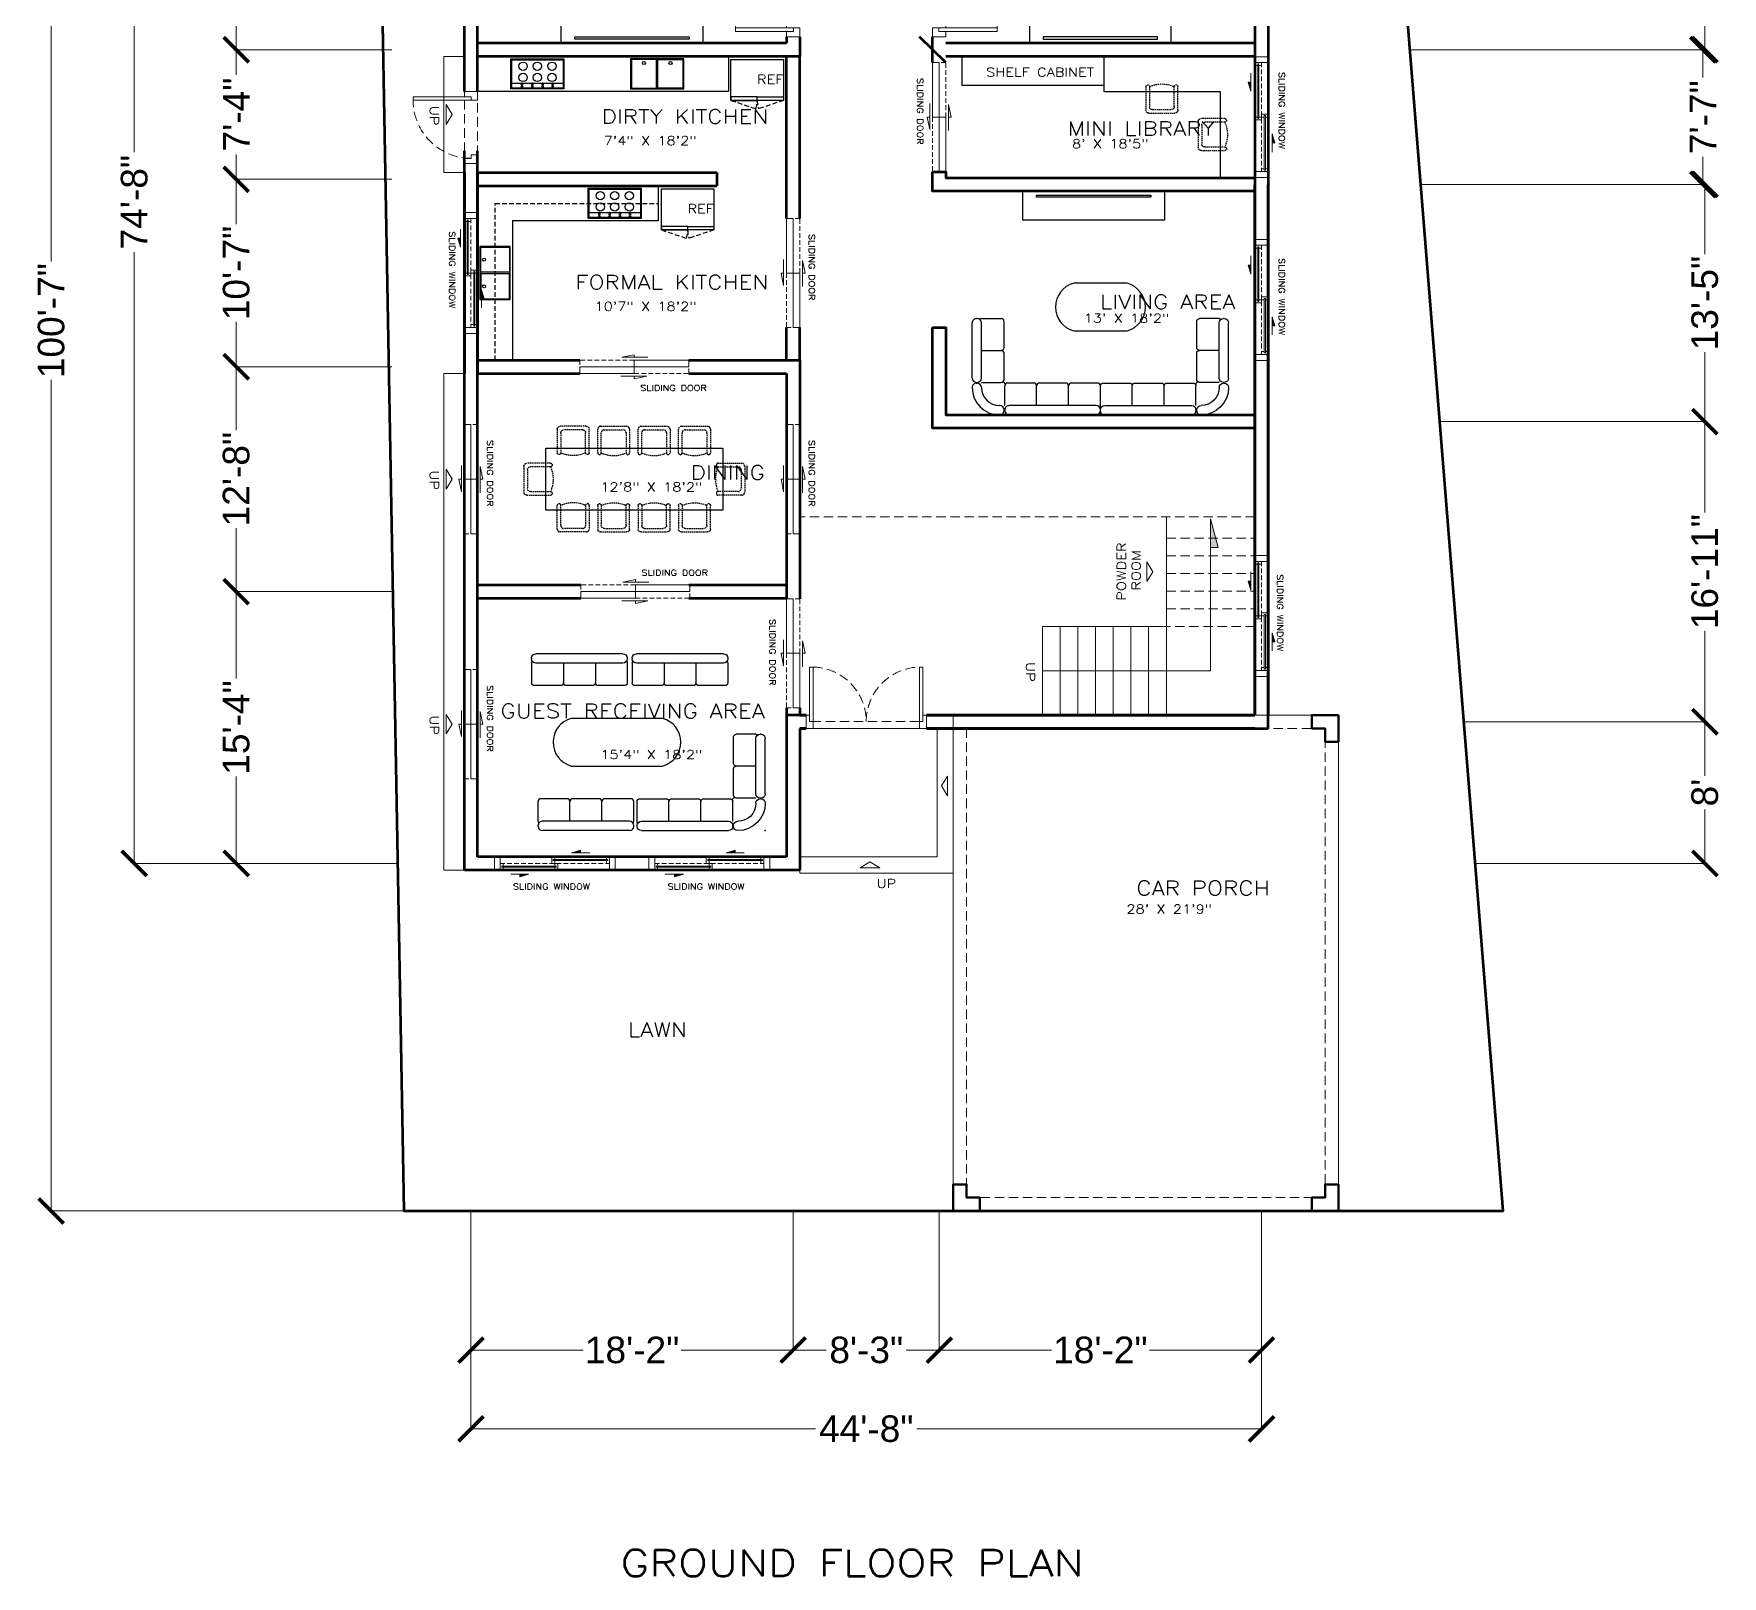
# Model space of a CAD drawing. Header units: millimetres. Extents: x 876 to 3359, y -248 to 1430.
# Drawn here: x 876 to 2020, y -248 to 798 of the extents above; entities that cross this region are included whole.
import ezdxf

# ---------------------------------------------------------------- set-up
doc = ezdxf.new("R2010")
doc.units = ezdxf.units.MM
doc.linetypes.add('HIDDEN', pattern=[9.525, 6.35, -3.175])
doc.linetypes.add('HIDDEN2', pattern=[4.7625, 3.175, -1.5875])
doc.layers.get('0').update_dxf_attribs({"plot": 0})
for name, color, linetype in [('APPLIANCES', 8, 'Continuous'), ('FIXTURES', 8, 'Continuous'), ('FURNITURE', 8, 'Continuous')]:
    doc.layers.add(name, color=color, linetype=linetype)
for name, color, linetype, lineweight in [('COLUMN', 20, 'Continuous', 40), ('DIMENSION', 251, 'Continuous', 18), ('DOOR', 8, 'Continuous', 20), ('FLOORING', 33, 'Continuous', 13), ('PERIMETER', 4, 'Continuous', 80), ('TEXT', 253, 'Continuous', 15), ('WALL', 2, 'Continuous', 70), ('WINDOW', 153, 'Continuous', 20)]:
    doc.layers.add(name, color=color, linetype=linetype, lineweight=lineweight)
doc.styles.get("Standard").update_dxf_attribs({"font": 'arial.ttf'})
doc.dimstyles.new('ISO-25', dxfattribs={"dimtxt": 18, "dimasz": 17, "dimexe": 1.25, "dimexo": 0.625, "dimgap": 3.125, "dimtad": 0, "dimtoh": 1, "dimdec": 0, "dimdsep": 46, "dimlunit": 4, "dimtxsty": 'Standard', "dimblk": 'ARCHTICK', "dimcen": 2.5, "dimclrd": 256, "dimclre": 256, "dimclrt": 256, "dimadec": 0, "dimazin": 0, "dimtfac": 1, "dimtdec": 0, "dimtmove": 0, "dimatfit": 3, "dimldrblk": 'DOT', "dimfxl": 1, "dimlwd": -1, "dimlwe": -1, "dimarcsym": 0})

# ---------------------------------------------------------------- blocks, each defined once
blk = doc.blocks.new('900x900mm Double Swing Door')
at = {"layer": 'DOOR', "linetype": 'HIDDEN'}
blk.add_line((2.4, 0), (74.4, 0), dxfattribs=at)
at = {"layer": 'DOOR'}
blk.add_line((2.4, -4.6), (74.4, -4.6), dxfattribs=at)
for points in [[(2.4, 37), (0, 37), (0, 0), (2.4, 0)], [(74.4, 37), (76.8, 37), (76.8, 0), (74.4, 0)]]:
    blk.add_lwpolyline(points, close=True, dxfattribs=at)
for points in [[(0, 4.4), (0, 0), (2.4, 0), (2.4, -4.6), (-2.4, -4.6), (-2.4, 4.4), (0, 4.4)], [(76.8, 4.4), (76.8, 0), (74.4, 0), (74.4, -4.6), (79.2, -4.6), (79.2, 4.4), (76.8, 4.4)]]:
    blk.add_lwpolyline(points, dxfattribs=at)
at = {"layer": 'DOOR', "linetype": 'HIDDEN'}
for centre, start, end in [((1.4, 0), 0, 88.4513), ((75.4, 0), 91.5487, 180)]:
    blk.add_arc(centre, 37, start, end, dxfattribs=at)
blk = doc.blocks.new('SLIDING DOOR 1 (900mm)')
at = {"layer": 'DOOR'}
for points in [[(-39.7, 5.1), (-76.7, 5.1), (-76.7, 9.7), (-39.7, 9.7)], [(-2.7, 0.7), (-39.7, 0.7), (-39.7, 5.1), (-2.7, 5.1)]]:
    blk.add_lwpolyline(points, close=True, dxfattribs=at)
at = {"layer": 'DOOR', "linetype": 'HIDDEN', "ltscale": 0.5}
for points in [[(-39.7, 0.7), (-76.7, 0.7), (-76.7, 5.1)], [(-39.7, 9.7), (-2.7, 9.7), (-2.7, 5.1)]]:
    blk.add_lwpolyline(points, dxfattribs=at)
at = {"layer": 'FLOORING'}
for points in [[(-48.9, 11.6), (-31.2, 11.6), (-39.7, 13.3), (-39.7, 11.6)], [(-30.5, -1.2), (-48.2, -1.2), (-39.7, -3), (-39.7, -1.2)]]:
    blk.add_lwpolyline(points, dxfattribs=at)
blk = doc.blocks.new('1000mm Hinged Door')
at = {"layer": 'DOOR', "linetype": 'HIDDEN'}
for p, q in [((2.4, 4.7), (41.8, 4.7)), ((39.4, -4.3), (2.4, -4.3))]:
    blk.add_line(p, q, dxfattribs=at)
at = {"layer": 'DOOR'}
blk.add_lwpolyline([(0, 0), (2.4, 0), (2.4, 39.4), (0, 39.4)], close=True, dxfattribs=at)
for points in [[(0, 4.7), (0, 0), (2.4, 0), (2.4, -4.3), (-3.6, -4.3), (-3.6, 4.7), (0, 4.7)], [(41.8, 4.7), (41.8, 0), (39.4, 0), (39.4, -4.3), (45.4, -4.3), (45.4, 4.7), (41.8, 4.7)]]:
    blk.add_lwpolyline(points, dxfattribs=at)
at = {"layer": 'DOOR', "linetype": 'HIDDEN'}
blk.add_arc((2.4, 0), 39.4, 0, 90, dxfattribs=at)
blk = doc.blocks.new('_ArchTick')
at = {"color": 0, "linetype": 'ByBlock', "const_width": 0.15}
blk.add_lwpolyline([(-0.5, -0.5), (0.5, 0.5)], dxfattribs=at)
blk = doc.blocks.new('*D11')
at = {"layer": 'DIMENSION', "transparency": 16777216}
for p, q in [((1118.5, 419.6), (1011.8, 419.6)), ((1013, 419.6), (1013, 360.7)), ((1013, 235.4), (1013, 294.3)), ((1118.5, 235.4), (1011.8, 235.4))]:
    blk.add_line(p, q, dxfattribs=at)
at = {"layer": 'DIMENSION', "transparency": 16777216, "xscale": 17, "yscale": 17, "zscale": 17}
for p, rotation in [((1013, 419.6), 90), ((1013, 235.4), 270)]:
    blk.add_blockref('_ArchTick', p, dxfattribs=dict(at, rotation=rotation))
at = {"layer": 'DIMENSION', "transparency": 16777216, "insert": (1013, 327.5), "char_height": 18, "attachment_point": 5, "rotation": 90}
blk.add_mtext('15\'-4"', dxfattribs=at)
blk = doc.blocks.new('_Dot')
at = {"color": 0, "linetype": 'ByBlock', "lineweight": -2}
blk.add_line((-0.5, 0), (-1, 0), dxfattribs=at)
at = {"color": 0, "linetype": 'ByBlock', "const_width": 0.5}
blk.add_lwpolyline([(-0.25, 0, 1), (0.25, 0, 1)], format="xyb", close=True, dxfattribs=at)
blk = doc.blocks.new('*D12')
at = {"layer": 'DIMENSION', "transparency": 16777216}
for p, q in [((1118.5, 572), (1011.8, 572)), ((1013, 572), (1013, 529)), ((1013, 419.6), (1013, 462.6)), ((1118.5, 419.6), (1011.8, 419.6))]:
    blk.add_line(p, q, dxfattribs=at)
at = {"layer": 'DIMENSION', "transparency": 16777216, "xscale": 17, "yscale": 17, "zscale": 17}
for p, rotation in [((1013, 572), 90), ((1013, 419.6), 270)]:
    blk.add_blockref('_ArchTick', p, dxfattribs=dict(at, rotation=rotation))
at = {"layer": 'DIMENSION', "transparency": 16777216, "insert": (1013, 495.8), "char_height": 18, "attachment_point": 5, "rotation": 90}
blk.add_mtext('12\'-8"', dxfattribs=at)
blk = doc.blocks.new('*D13')
at = {"layer": 'DIMENSION', "transparency": 16777216}
for p, q in [((1118.5, 699), (1011.8, 699)), ((1013, 699), (1013, 668.7)), ((1013, 572), (1013, 602.3)), ((1118.5, 572), (1011.8, 572))]:
    blk.add_line(p, q, dxfattribs=at)
at = {"layer": 'DIMENSION', "transparency": 16777216, "xscale": 17, "yscale": 17, "zscale": 17}
for p, rotation in [((1013, 699), 90), ((1013, 572), 270)]:
    blk.add_blockref('_ArchTick', p, dxfattribs=dict(at, rotation=rotation))
at = {"layer": 'DIMENSION', "transparency": 16777216, "insert": (1013, 635.5), "char_height": 18, "attachment_point": 5, "rotation": 90}
blk.add_mtext('10\'-7"', dxfattribs=at)
blk = doc.blocks.new('*D14')
at = {"layer": 'DIMENSION', "transparency": 16777216}
for p, q in [((1118.5, 786.8), (1011.8, 786.8)), ((1013, 786.8), (1013, 769.9)), ((1013, 699), (1013, 715.9)), ((1118.5, 699), (1011.8, 699))]:
    blk.add_line(p, q, dxfattribs=at)
at = {"layer": 'DIMENSION', "transparency": 16777216, "xscale": 17, "yscale": 17, "zscale": 17}
for p, rotation in [((1013, 786.8), 90), ((1013, 699), 270)]:
    blk.add_blockref('_ArchTick', p, dxfattribs=dict(at, rotation=rotation))
at = {"layer": 'DIMENSION', "transparency": 16777216, "insert": (1013, 742.9), "char_height": 18, "attachment_point": 5, "rotation": 90}
blk.add_mtext('7\'-4"', dxfattribs=at)
blk = doc.blocks.new('*D15')
at = {"layer": 'DIMENSION', "transparency": 16777216}
for p, q in [((1118.5, 990.7), (1011.8, 990.7)), ((1013, 990.7), (1013, 906.3)), ((1013, 786.8), (1013, 871.2)), ((1118.5, 786.8), (1011.8, 786.8))]:
    blk.add_line(p, q, dxfattribs=at)
at = {"layer": 'DIMENSION', "transparency": 16777216, "xscale": 17, "yscale": 17, "zscale": 17}
for p, rotation in [((1013, 990.7), 90), ((1013, 786.8), 270)]:
    blk.add_blockref('_ArchTick', p, dxfattribs=dict(at, rotation=rotation))
at = {"layer": 'DIMENSION', "transparency": 16777216, "insert": (1013, 888.7), "char_height": 18, "attachment_point": 5, "rotation": 90}
blk.add_mtext("17'", dxfattribs=at)
blk = doc.blocks.new('*D17')
at = {"layer": 'DIMENSION', "transparency": 16777216}
for p, q in [((1121.8, 1131.7), (942.7, 1131.7)), ((943.9, 1131.7), (943.9, 717.5)), ((943.9, 235.4), (943.9, 649.6)), ((1121.8, 235.4), (942.7, 235.4))]:
    blk.add_line(p, q, dxfattribs=at)
at = {"layer": 'DIMENSION', "transparency": 16777216, "xscale": 17, "yscale": 17, "zscale": 17}
for p, rotation in [((943.9, 1131.7), 90), ((943.9, 235.4), 270)]:
    blk.add_blockref('_ArchTick', p, dxfattribs=dict(at, rotation=rotation))
at = {"layer": 'DIMENSION', "transparency": 16777216, "insert": (943.9, 683.5), "char_height": 18, "attachment_point": 5, "rotation": 90}
blk.add_mtext('74\'-8"', dxfattribs=at)
blk = doc.blocks.new('*D20')
at = {"layer": 'DIMENSION', "transparency": 16777216}
for p, q in [((1809.2, 786.8), (2008.4, 786.8)), ((2007.1, 786.8), (2007.1, 768.1)), ((2007.1, 695.5), (2007.1, 714.2)), ((1816.6, 695.5), (2008.4, 695.5))]:
    blk.add_line(p, q, dxfattribs=at)
at = {"layer": 'DIMENSION', "transparency": 16777216, "xscale": 17, "yscale": 17, "zscale": 17}
for p, rotation in [((2007.1, 786.8), 90), ((2007.1, 695.5), 270)]:
    blk.add_blockref('_ArchTick', p, dxfattribs=dict(at, rotation=rotation))
at = {"layer": 'DIMENSION', "transparency": 16777216, "insert": (2007.1, 741.1), "char_height": 18, "attachment_point": 5, "rotation": 90}
blk.add_mtext('7\'-7"', dxfattribs=at)
blk = doc.blocks.new('*D21')
at = {"layer": 'DIMENSION', "transparency": 16777216}
for p, q in [((1792.9, 990.7), (2009.6, 990.7)), ((2008.4, 990.7), (2008.4, 906.3)), ((2008.4, 786.8), (2008.4, 871.2)), ((1809.9, 786.8), (2009.6, 786.8))]:
    blk.add_line(p, q, dxfattribs=at)
at = {"layer": 'DIMENSION', "transparency": 16777216, "xscale": 17, "yscale": 17, "zscale": 17}
for p, rotation in [((2008.4, 990.7), 90), ((2008.4, 786.8), 270)]:
    blk.add_blockref('_ArchTick', p, dxfattribs=dict(at, rotation=rotation))
at = {"layer": 'DIMENSION', "transparency": 16777216, "insert": (2008.4, 888.7), "char_height": 18, "attachment_point": 5, "rotation": 90}
blk.add_mtext("17'", dxfattribs=at)
blk = doc.blocks.new('*D24')
at = {"layer": 'DIMENSION', "transparency": 16777216}
for p, q in [((1817.2, 695.5), (2009.6, 695.5)), ((2008.4, 695.5), (2008.4, 648.3)), ((2008.4, 534.8), (2008.4, 581.9)), ((1829.5, 534.8), (2009.6, 534.8))]:
    blk.add_line(p, q, dxfattribs=at)
at = {"layer": 'DIMENSION', "transparency": 16777216, "xscale": 17, "yscale": 17, "zscale": 17}
for p, rotation in [((2008.4, 695.5), 90), ((2008.4, 534.8), 270)]:
    blk.add_blockref('_ArchTick', p, dxfattribs=dict(at, rotation=rotation))
at = {"layer": 'DIMENSION', "transparency": 16777216, "insert": (2008.4, 615.1), "char_height": 18, "attachment_point": 5, "rotation": 90}
blk.add_mtext('13\'-5"', dxfattribs=at)
blk = doc.blocks.new('*D25')
at = {"layer": 'DIMENSION', "transparency": 16777216}
for p, q in [((1829.5, 534.8), (2009.6, 534.8)), ((2008.4, 534.8), (2008.4, 473.3)), ((2008.4, 331.4), (2008.4, 392.9)), ((1845.8, 331.4), (2009.6, 331.4))]:
    blk.add_line(p, q, dxfattribs=at)
at = {"layer": 'DIMENSION', "transparency": 16777216, "xscale": 17, "yscale": 17, "zscale": 17}
for p, rotation in [((2008.4, 534.8), 90), ((2008.4, 331.4), 270)]:
    blk.add_blockref('_ArchTick', p, dxfattribs=dict(at, rotation=rotation))
at = {"layer": 'DIMENSION', "transparency": 16777216, "insert": (2008.4, 433.1), "char_height": 18, "attachment_point": 5, "rotation": 90}
blk.add_mtext('16\'-11"', dxfattribs=at)
blk = doc.blocks.new('*D26')
at = {"layer": 'DIMENSION', "transparency": 16777216}
for p, q in [((1845.8, 331.4), (2009.6, 331.4)), ((2008.4, 331.4), (2008.4, 294.8)), ((2008.4, 235.4), (2008.4, 272)), ((1853.5, 235.4), (2009.6, 235.4))]:
    blk.add_line(p, q, dxfattribs=at)
at = {"layer": 'DIMENSION', "transparency": 16777216, "xscale": 17, "yscale": 17, "zscale": 17}
for p, rotation in [((2008.4, 331.4), 90), ((2008.4, 235.4), 270)]:
    blk.add_blockref('_ArchTick', p, dxfattribs=dict(at, rotation=rotation))
at = {"layer": 'DIMENSION', "transparency": 16777216, "insert": (2008.4, 283.4), "char_height": 18, "attachment_point": 5, "rotation": 90}
blk.add_mtext("8'", dxfattribs=at)
blk = doc.blocks.new('1m x 1m Sliding Window')
at = {"layer": 'WINDOW'}
h = blk.add_hatch(color=256, dxfattribs=at)
h.dxf.hatch_style = 1
h.paths.add_polyline_path([(58.4, 11.7), (58.4, 13.5), (52.3, 11.7)])
h = blk.add_hatch(color=256, dxfattribs=at)
h.dxf.hatch_style = 1
h.paths.add_polyline_path([(17.3, -2.7), (17.3, -4.5), (23.4, -2.7)])
at = {"layer": 'WINDOW', "linetype": 'HIDDEN2'}
blk.add_line((3.9, 4.5), (77.9, 4.5), dxfattribs=at)
at = {"layer": 'WINDOW'}
for points in [[(64.6, 11.7), (52.3, 11.7), (58.4, 13.5), (58.4, 11.7)], [(3.9, 4.5), (3.9, 0), (5.9, 0), (5.9, 1.9), (4.9, 1.9), (4.9, 2.6), (5.9, 2.6), (5.9, 4.5), (3.9, 4.5)], [(38.9, 9), (38.9, 4.5), (40.9, 4.5), (40.9, 6.4), (39.9, 6.4), (39.9, 7.1), (40.9, 7.1), (40.9, 9), (38.9, 9)], [(42.9, 4.5), (42.9, 0), (40.9, 0), (40.9, 1.9), (41.9, 1.9), (41.9, 2.6), (40.9, 2.6), (40.9, 4.5), (42.9, 4.5)], [(77.9, 9), (77.9, 4.5), (75.9, 4.5), (75.9, 6.4), (76.9, 6.4), (76.9, 7.1), (75.9, 7.1), (75.9, 9), (77.9, 9)], [(11.1, -2.7), (23.4, -2.7), (17.3, -4.5), (17.3, -2.7)]]:
    blk.add_lwpolyline(points, dxfattribs=at)
for points in [[(0, 9), (3.9, 9), (3.9, 0), (0, 0)], [(3.9, 9), (77.9, 9), (77.9, 0), (3.9, 0)], [(4.9, 1.9), (4.9, 2.6), (41.9, 2.6), (41.9, 1.9)], [(39.9, 6.4), (39.9, 7.1), (76.9, 7.1), (76.9, 6.4)], [(77.9, 9), (81.9, 9), (81.9, 0), (77.9, 0)]]:
    blk.add_lwpolyline(points, close=True, dxfattribs=at)
blk = doc.blocks.new('*D32')
at = {"layer": 'DIMENSION', "transparency": 16777216}
for p, q in [((1172.1, -0.7), (1172.1, -95.7)), ((1390.5, -0.7), (1390.5, -95.7)), ((1172.1, -94.4), (1248.1, -94.4)), ((1390.5, -94.4), (1314.5, -94.4))]:
    blk.add_line(p, q, dxfattribs=at)
at = {"layer": 'DIMENSION', "transparency": 16777216, "xscale": 17, "yscale": 17, "zscale": 17, "rotation": 180}
blk.add_blockref('_ArchTick', (1172.1, -94.4), dxfattribs=at)
at = {"layer": 'DIMENSION', "transparency": 16777216, "xscale": 17, "yscale": 17, "zscale": 17}
blk.add_blockref('_ArchTick', (1390.5, -94.4), dxfattribs=at)
at = {"layer": 'DIMENSION', "transparency": 16777216, "insert": (1281.3, -94.4), "char_height": 18, "attachment_point": 5}
blk.add_mtext('18\'-2"', dxfattribs=at)
blk = doc.blocks.new('*D33')
at = {"layer": 'DIMENSION', "transparency": 16777216}
for p, q in [((1390.5, -0.7), (1390.5, -95.7)), ((1489.5, -0.7), (1489.5, -95.7)), ((1390.5, -94.4), (1412.9, -94.4)), ((1489.5, -94.4), (1467, -94.4))]:
    blk.add_line(p, q, dxfattribs=at)
at = {"layer": 'DIMENSION', "transparency": 16777216, "xscale": 17, "yscale": 17, "zscale": 17, "rotation": 180}
blk.add_blockref('_ArchTick', (1390.5, -94.4), dxfattribs=at)
at = {"layer": 'DIMENSION', "transparency": 16777216, "xscale": 17, "yscale": 17, "zscale": 17}
blk.add_blockref('_ArchTick', (1489.5, -94.4), dxfattribs=at)
at = {"layer": 'DIMENSION', "transparency": 16777216, "insert": (1440, -94.4), "char_height": 18, "attachment_point": 5}
blk.add_mtext('8\'-3"', dxfattribs=at)
blk = doc.blocks.new('*D34')
at = {"layer": 'DIMENSION', "transparency": 16777216}
for p, q in [((1489.5, -1.4), (1489.5, -95.7)), ((1707.9, -0.7), (1707.9, -95.7)), ((1489.5, -94.4), (1565.5, -94.4)), ((1707.9, -94.4), (1631.9, -94.4))]:
    blk.add_line(p, q, dxfattribs=at)
at = {"layer": 'DIMENSION', "transparency": 16777216, "xscale": 17, "yscale": 17, "zscale": 17, "rotation": 180}
blk.add_blockref('_ArchTick', (1489.5, -94.4), dxfattribs=at)
at = {"layer": 'DIMENSION', "transparency": 16777216, "xscale": 17, "yscale": 17, "zscale": 17}
blk.add_blockref('_ArchTick', (1707.9, -94.4), dxfattribs=at)
at = {"layer": 'DIMENSION', "transparency": 16777216, "insert": (1598.7, -94.4), "char_height": 18, "attachment_point": 5}
blk.add_mtext('18\'-2"', dxfattribs=at)
blk = doc.blocks.new('*D35')
at = {"layer": 'DIMENSION', "transparency": 16777216}
for p, q in [((1172.1, -1.4), (1172.1, -149.1)), ((1707.9, -1.4), (1707.9, -149.1)), ((1172.1, -147.8), (1405.6, -147.8)), ((1707.9, -147.8), (1474.4, -147.8))]:
    blk.add_line(p, q, dxfattribs=at)
at = {"layer": 'DIMENSION', "transparency": 16777216, "xscale": 17, "yscale": 17, "zscale": 17, "rotation": 180}
blk.add_blockref('_ArchTick', (1172.1, -147.8), dxfattribs=at)
at = {"layer": 'DIMENSION', "transparency": 16777216, "xscale": 17, "yscale": 17, "zscale": 17}
blk.add_blockref('_ArchTick', (1707.9, -147.8), dxfattribs=at)
at = {"layer": 'DIMENSION', "transparency": 16777216, "insert": (1440, -147.8), "char_height": 18, "attachment_point": 5}
blk.add_mtext('44\'-8"', dxfattribs=at)
blk = doc.blocks.new('*D36')
at = {"layer": 'DIMENSION', "transparency": 16777216}
for p, q in [((1104.3, 1206.5), (886.3, 1206.5)), ((887.6, 1206.5), (887.6, 643.4)), ((887.6, -0.1), (887.6, 563)), ((1126, -0.1), (886.3, -0.1))]:
    blk.add_line(p, q, dxfattribs=at)
at = {"layer": 'DIMENSION', "transparency": 16777216, "xscale": 17, "yscale": 17, "zscale": 17}
for p, rotation in [((887.6, 1206.5), 90), ((887.6, -0.1), 270)]:
    blk.add_blockref('_ArchTick', p, dxfattribs=dict(at, rotation=rotation))
at = {"layer": 'DIMENSION', "transparency": 16777216, "insert": (887.6, 603.2), "char_height": 18, "attachment_point": 5, "rotation": 90}
blk.add_mtext('100\'-7"', dxfattribs=at)
blk = doc.blocks.new('2-DOOR REF')
at = {"layer": 'APPLIANCES', "linetype": 'HIDDEN2'}
for p, q in [((0, -27.8), (16.9, -33.5)), ((35.6, -27.8), (18.7, -33.5))]:
    blk.add_line(p, q, dxfattribs=at)
at = {"layer": 'APPLIANCES'}
for points in [[(0, 0), (35.6, 0), (35.6, -27.8), (0, -27.8)], [(0, -27.8), (17.8, -27.8), (17.8, -25.4), (0, -25.4)], [(35.6, -27.8), (17.8, -27.8), (17.8, -25.4), (35.6, -25.4)]]:
    blk.add_lwpolyline(points, close=True, dxfattribs=at)
at = {"layer": 'APPLIANCES', "linetype": 'HIDDEN2'}
for centre, start, end in [((0, -27.8), 341.4647, 0), ((35.6, -27.8), 180, 198.5353)]:
    blk.add_arc(centre, 17.8, start, end, dxfattribs=at)
blk = doc.blocks.new('6 BURNER OVEN')
at = {"layer": 'APPLIANCES'}
blk.add_line((0.6, 3.9), (35.4, 3.9), dxfattribs=at)
for points in [[(0, 20.4), (36, 20.4), (36, 0), (0, 0)], [(0.6, 19.8), (35.4, 19.8), (35.4, 0.6), (0.6, 0.6)]]:
    blk.add_lwpolyline(points, close=True, dxfattribs=at)
for centre, radius in [((8.3, 15.4), 2.83), ((18, 15.4), 2.83), ((27.9, 15.4), 2.83), ((8.3, 7.8), 2.83), ((7.6, 2.9), 0.475), ((7.6, 1.6), 0.475), ((14.5, 2.9), 0.475), ((14.5, 1.6), 0.475), ((18, 7.8), 2.83), ((21.5, 2.9), 0.475), ((21.5, 1.6), 0.475), ((27.9, 7.8), 2.83), ((28.4, 2.9), 0.475), ((28.4, 1.6), 0.475)]:
    blk.add_circle(centre, radius, dxfattribs=at)
for p in [(7.6, 3.9), (14.5, 3.9), (21.5, 3.9), (28.4, 3.9)]:
    blk.add_point(p, dxfattribs=at)
blk = doc.blocks.new('2-SINK')
at = {"layer": 'FIXTURES'}
for points in [[(36, 20.4), (0, 20.4), (0, 0), (36, 0)], [(17.5, 19.9), (0.5, 19.9), (0.5, 0.5), (17.5, 0.5)], [(18.5, 19.9), (35.5, 19.9), (35.5, 0.5), (18.5, 0.5)]]:
    blk.add_lwpolyline(points, close=True, dxfattribs=at)
for centre in [(9, 17.6), (27, 17.6)]:
    blk.add_circle(centre, 1.05, dxfattribs=at)
blk = doc.blocks.new('SINGLE CHAIR')
at = {"layer": 'FURNITURE', "linetype": 'HIDDEN2', "ltscale": 0.3}
for points in [[(-18, 10.8), (-2, 10.8, -0.414214), (0, 8.8), (0, -8.8, -0.414214), (-2, -10.8), (-18, -10.8)], [(-18, 8.4), (-4.4, 8.4, -0.414214), (-2.4, 6.4), (-2.4, -6.4, -0.414214), (-4.4, -8.4), (-18, -8.4)]]:
    blk.add_lwpolyline(points, format="xyb", dxfattribs=at)
for centre, radius, start, end in [((0.3, 0), 20.1, 155.3196, 204.6804), ((-18, 9.6), 1.2, 90, 270), ((-18, -9.6), 1.2, 90, 270)]:
    blk.add_arc(centre, radius, start, end, dxfattribs=at)
blk = doc.blocks.new('SOFA F-01')
at = {"layer": 'FURNITURE'}
for p, q in [((-3.305, 0), (-0.985, 0)), ((-3.42, -0.115), (-3.42, -0.135)), ((-3.42, -0.25), (-3.42, -0.775)), ((-3.305, -0.25), (-0.985, -0.25)), ((-2.57, -0.25), (-2.57, -0.775)), ((-1.72, -0.25), (-1.72, -0.775)), ((-0.87, -0.115), (-0.87, -0.135)), ((-0.87, -0.25), (-0.87, -0.775)), ((-0.85, -0.115), (-0.85, -0.135)), ((-0.735, -0.25), (-0.73, -0.25)), ((-3.345, -0.85), (-2.645, -0.85)), ((-2.495, -0.85), (-1.795, -0.85)), ((-1.645, -0.85), (-0.945, -0.85)), ((-0.25, -0.87), (-0.775, -0.87)), ((-0.25, -0.735), (-0.25, -0.73)), ((-0.115, -0.85), (-0.135, -0.85)), ((-0.115, -0.87), (-0.135, -0.87)), ((-0.85, -0.945), (-0.85, -1.645)), ((-0.25, -0.985), (-0.25, -2.455)), ((0, -0.985), (0, -2.455)), ((-0.85, -1.795), (-0.85, -2.495)), ((-0.25, -1.72), (-0.775, -1.72)), ((-0.25, -2.57), (-0.775, -2.57)), ((-0.115, -2.57), (-0.135, -2.57))]:
    blk.add_line(p, q, dxfattribs=at)
for centre, radius, start, end in [((-3.305, -0.115), 0.115, 90, 180), ((-0.985, -0.115), 0.115, 0, 90), ((-0.735, -0.115), 0.115, 90, 180), ((-0.73, -0.73), 0.73, 0, 90), ((-3.305, -0.135), 0.115, 180, 270), ((-3.345, -0.25), 0.075, 137.518, 180), ((-0.985, -0.135), 0.115, 270, 0), ((-0.735, -0.135), 0.115, 180, 270), ((-0.73, -0.73), 0.48, 0, 90), ((-3.345, -0.775), 0.075, 180, 270), ((-2.645, -0.775), 0.075, 270, 0), ((-2.495, -0.775), 0.075, 180, 270), ((-1.795, -0.775), 0.075, 270, 0), ((-1.645, -0.775), 0.075, 180, 270), ((-0.945, -0.775), 0.075, 270, 0), ((-0.805, -0.805), 0.075, 185.213, 264.5602), ((-0.775, -0.945), 0.075, 90, 180), ((-0.135, -0.735), 0.115, 180, 270), ((-0.135, -0.985), 0.115, 90, 180), ((-0.115, -0.735), 0.115, 270, 0), ((-0.115, -0.985), 0.115, 0, 90), ((-0.775, -1.645), 0.075, 180, 270), ((-0.775, -1.795), 0.075, 90, 180), ((-0.775, -2.495), 0.075, 180, 270), ((-0.135, -2.455), 0.115, 180, 270), ((-0.25, -2.495), 0.075, 270, 312.482), ((-0.115, -2.455), 0.115, 270, 0)]:
    blk.add_arc(centre, radius, start, end, dxfattribs=at)
blk.add_point((0, 0), dxfattribs=at)
blk = doc.blocks.new('SOFA F-03')
at = {"layer": 'FURNITURE'}
for p, q in [((-1.16, 0), (1.16, 0)), ((-1.275, -0.115), (-1.275, -0.135)), ((-1.275, -0.25), (-1.275, -0.775)), ((-1.16, -0.25), (1.16, -0.25)), ((-0.425, -0.25), (-0.425, -0.775)), ((0.425, -0.25), (0.425, -0.775)), ((1.275, -0.115), (1.275, -0.135)), ((1.275, -0.25), (1.275, -0.775)), ((-1.2, -0.85), (-0.5, -0.85)), ((-0.35, -0.85), (0.35, -0.85)), ((0.5, -0.85), (1.2, -0.85))]:
    blk.add_line(p, q, dxfattribs=at)
for centre, radius, start, end in [((-1.16, -0.115), 0.115, 90, 180), ((1.16, -0.115), 0.115, 0, 90), ((-1.16, -0.135), 0.115, 180, 270), ((-1.2, -0.25), 0.075, 137.518, 180), ((1.16, -0.135), 0.115, 270, 0), ((1.2, -0.25), 0.075, 0, 42.482), ((-1.2, -0.775), 0.075, 180, 270), ((-0.5, -0.775), 0.075, 270, 0), ((-0.35, -0.775), 0.075, 180, 270), ((0.35, -0.775), 0.075, 270, 0), ((0.5, -0.775), 0.075, 180, 270), ((1.2, -0.775), 0.075, 270, 0)]:
    blk.add_arc(centre, radius, start, end, dxfattribs=at)

msp = doc.modelspace()

# ---------------------------------------------------------------- hatches: boundary and pattern name
at = {"layer": 'TEXT'}
h = msp.add_hatch(color=256, dxfattribs=at)
h.dxf.hatch_style = 1
h.paths.add_polyline_path([(1673.4, 449.5), (1676.9, 449.5), (1678.6, 449.5)], flags=17)
h.paths.add_polyline_path([(1678.6, 449.5), (1673.4, 449.5), (1673.4, 468.9)])

# ---------------------------------------------------------------- linework, layer by layer
at = {"layer": 'COLUMN', "lineweight": 50}
for points in [[(1760, 335.9), (1760, 317.9), (1751, 317.9), (1751, 326.9), (1742, 326.9), (1742, 335.9)], [(1499, -0.1), (1499, 17.9), (1508, 17.9), (1508, 8.9), (1517, 8.9), (1517, -0.1)], [(1760, -0.1), (1760, 17.9), (1751, 17.9), (1751, 8.9), (1742, 8.9), (1742, -0.1)]]:
    msp.add_lwpolyline(points, close=True, dxfattribs=at)
at = {"layer": 'FIXTURES'}
for points in [[(1346.6, 782.3), (1346.6, 758.6), (1176.6, 758.6), (1176.6, 782.3)], [(1299, 694.5), (1299, 670.9), (1200.2, 670.9), (1200.2, 576.5), (1176.6, 576.5)]]:
    msp.add_lwpolyline(points, dxfattribs=at)
at = {"layer": 'FIXTURES', "linetype": 'HIDDEN2'}
msp.add_lwpolyline([(1188.4, 576.5), (1188.4, 682.7), (1299, 682.7)], dxfattribs=at)
at = {"layer": 'FLOORING', "linetype": 'HIDDEN'}
for p, q in [((1703.4, 470.3), (1395, 470.3)), ((1643.4, 455.9), (1703.4, 455.9)), ((1643.4, 443.9), (1703.4, 443.9)), ((1643.4, 431.9), (1703.4, 431.9)), ((1643.4, 419.9), (1703.4, 419.9)), ((1643.4, 407.9), (1703.4, 407.9)), ((1703.4, 395.9), (1643.4, 395.9))]:
    msp.add_line(p, q, dxfattribs=at)
at = {"layer": 'FLOORING'}
for p, q in [((1559.4, 335.9), (1559.4, 395.9)), ((1571.4, 335.9), (1571.4, 395.9)), ((1583.4, 335.9), (1583.4, 395.9)), ((1595.4, 335.9), (1595.4, 395.9)), ((1607.4, 335.9), (1607.4, 395.9)), ((1619.4, 335.9), (1619.4, 395.9)), ((1631.4, 335.9), (1631.4, 395.9)), ((1643.4, 395.9), (1643.4, 335.9)), ((1395, 230.9), (1395, 228.9))]:
    msp.add_line(p, q, dxfattribs=at)
for points in [[(1167.6, 782.3), (1153.8, 782.3), (1153.8, 703.5), (1167.6, 703.5)], [(1167.6, 567.5), (1153.8, 567.5), (1153.8, 230.9), (1167.6, 230.9)], [(1643.4, 470.3), (1643.4, 395.9), (1559.4, 395.9)], [(1488, 326.9), (1488, 239.9), (1395, 239.9)], [(1499, 326.9), (1499, 228.9), (1395, 228.9)]]:
    msp.add_lwpolyline(points, dxfattribs=at)
msp.add_lwpolyline([(1760, 335.9), (1499, 335.9), (1499, -0.1), (1760, -0.1)], close=True, dxfattribs=at)
at = {"layer": 'FLOORING', "linetype": 'HIDDEN'}
msp.add_lwpolyline([(1751, 326.9), (1508, 326.9), (1508, 8.9), (1751, 8.9)], close=True, dxfattribs=at)
at = {"layer": 'FURNITURE'}
for points in [[(1233.3, 791.3), (1233.3, 810.9), (1269.3, 810.9), (1305.3, 810.9), (1329.3, 810.9), (1329.3, 791.3)], [(1646.7, 791.3), (1646.7, 810.9), (1610.7, 810.9), (1574.7, 810.9), (1550.7, 810.9), (1550.7, 791.3)], [(1320, 794), (1242.5, 794), (1242.5, 795.5), (1320, 795.5)], [(1559.9, 794), (1637.5, 794), (1637.5, 795.5), (1559.9, 795.5)], [(1601, 782.3), (1601, 762.6), (1565, 762.6), (1529, 762.6), (1505, 762.6), (1505, 782.3)], [(1601, 782.3), (1601, 758.6), (1679.8, 758.6), (1679.8, 700), (1703.4, 700), (1703.4, 782.3)], [(1642.2, 691), (1642.2, 671.3), (1606.2, 671.3), (1570.2, 671.3), (1546.2, 671.3), (1546.2, 691)], [(1555.4, 688.3), (1633, 688.3), (1633, 686.8), (1555.4, 686.8)], [(1222.8, 516.8), (1342.8, 516.8), (1342.8, 474.8), (1222.8, 474.8)]]:
    msp.add_lwpolyline(points, close=True, dxfattribs=at)
for points in [[(1616.8, 628.6), (1580.6, 628.6, 0.767305), (1580.6, 596.3), (1616.8, 596.3, 0.767305)], [(1301.9, 333.7), (1240.1, 333.7, 0.767305), (1240.1, 301.4), (1301.9, 301.4, 0.767305)]]:
    msp.add_lwpolyline(points, format="xyb", close=True, dxfattribs=at)
at = {"layer": 'PERIMETER'}
msp.add_lwpolyline([(1104.9, 1206.5), (1126.7, -0.1), (1871.8, -0.1), (1775, 1205.2)], close=True, dxfattribs=at)
at = {"layer": 'TEXT'}
for points in [[(1159.4, 742.9), (1155.3, 736.2), (1155.3, 749.6), (1159.4, 742.9)], [(1159.4, 495.8), (1155.3, 489.1), (1155.3, 502.5), (1159.4, 495.8)], [(1559.4, 365.9), (1673.4, 365.9), (1673.4, 468.9), (1678.6, 449.5), (1673.4, 449.5)], [(1634.3, 433.1), (1630.2, 426.4), (1630.2, 439.8), (1634.3, 433.1)], [(1159.4, 329.7), (1155.3, 323.1), (1155.3, 336.4), (1159.4, 329.7)], [(1490.9, 287.9), (1495.1, 281.2), (1495.1, 294.6), (1490.9, 287.9)], [(1442.5, 236.5), (1435.8, 232.4), (1449.2, 232.4), (1442.5, 236.5)]]:
    msp.add_lwpolyline(points, dxfattribs=at)
at = {"layer": 'WALL'}
for p, q in [((1167.6, 758.6), (1167.6, 995.2)), ((1176.6, 758.6), (1176.6, 995.2)), ((1703.4, 995.2), (1703.4, 791.3)), ((1712.4, 995.2), (1712.4, 791.3)), ((1386, 791.3), (1176.6, 791.3)), ((1386, 795.6), (1386, 791.3)), ((1395, 795.6), (1395, 782.3)), ((1494, 778.1), (1476, 795.6)), ((1485, 778.1), (1485, 795.6)), ((1703.4, 791.3), (1494, 791.3)), ((1703.4, 791.3), (1703.4, 695.3)), ((1712.4, 791.3), (1712.4, 695.3)), ((1395, 782.3), (1176.6, 782.3)), ((1386, 672.5), (1386, 782.3)), ((1395, 672.5), (1395, 782.3)), ((1703.4, 782.3), (1494, 782.3)), ((1167.6, 567.5), (1167.6, 718.4)), ((1176.6, 567.5), (1176.6, 718.4)), ((1167.6, 703.5), (1167.6, 567.5)), ((1176.6, 703.5), (1338.8, 703.5)), ((1176.6, 703.5), (1176.6, 567.5)), ((1338.8, 703.5), (1338.8, 694.5)), ((1176.6, 694.5), (1338.8, 694.5)), ((1703.4, 335.9), (1703.4, 695.3)), ((1703.4, 695.3), (1703.4, 539.3)), ((1712.4, 326.9), (1712.4, 695.3)), ((1712.4, 695.3), (1712.4, 539.3)), ((1386, 576.5), (1386, 598.5)), ((1395, 576.5), (1395, 598.5)), ((1176.6, 576.5), (1245.8, 576.5)), ((1319.8, 576.5), (1395, 576.5)), ((1395, 576.5), (1395, 414.7)), ((1167.6, 419.6), (1167.6, 567.5)), ((1167.6, 567.5), (1167.6, 567.5)), ((1176.6, 567.5), (1245.8, 567.5)), ((1176.6, 419.6), (1176.6, 567.5)), ((1176.6, 567.5), (1176.6, 567.5)), ((1319.8, 567.5), (1386, 567.5)), ((1386, 567.5), (1386, 414.7)), ((1703.4, 539.3), (1703.4, 335.9)), ((1712.4, 539.3), (1712.4, 335.9)), ((1176.6, 424.1), (1246.5, 424.1)), ((1319.8, 424.1), (1386, 424.1)), ((1386, 424.1), (1386, 424.1)), ((1167.6, 230.9), (1167.6, 419.6)), ((1176.6, 239.9), (1176.6, 419.6)), ((1176.6, 415.1), (1246.5, 415.1)), ((1319.8, 415.1), (1386, 415.1)), ((1386, 415.1), (1386, 415.1)), ((1386, 340.8), (1386, 335.9)), ((1399.2, 335.9), (1386, 335.9)), ((1386, 335.9), (1386, 239.9)), ((1395, 340.8), (1395, 335.9)), ((1395, 335.9), (1399.2, 335.9)), ((1494, 335.9), (1480.8, 335.9)), ((1480.8, 335.9), (1703.4, 335.9)), ((1703.4, 335.9), (1494, 335.9)), ((1703.4, 335.9), (1703.4, 335.9)), ((1712.4, 335.9), (1712.4, 335.9)), ((1395, 326.9), (1399.2, 326.9)), ((1399.2, 326.9), (1395, 326.9)), ((1395, 326.9), (1395, 230.9)), ((1494, 326.9), (1480.8, 326.9)), ((1480.8, 326.9), (1712.4, 326.9)), ((1703.4, 326.9), (1494, 326.9)), ((1395, 230.9), (1167.6, 230.9)), ((1386, 239.9), (1176.6, 239.9))]:
    msp.add_line(p, q, dxfattribs=at)
for points in [[(1485, 704.1), (1494, 704.1), (1494, 700), (1703.4, 700), (1703.4, 691), (1485, 691)], [(1485, 598.5), (1494, 598.5), (1494, 539.3), (1703.4, 539.3), (1703.4, 530.3), (1485, 530.3)]]:
    msp.add_lwpolyline(points, close=True, dxfattribs=at)

# ---------------------------------------------------------------- block references
at = {"layer": 'APPLIANCES'}
for name, p in [('6 BURNER OVEN', (1199.1, 760.2)), ('2-DOOR REF', (1348.3, 780.3)), ('6 BURNER OVEN', (1251.5, 672.5)), ('2-DOOR REF', (1301.2, 692.5))]:
    msp.add_blockref(name, p, dxfattribs=at)
at = {"layer": 'DOOR', "rotation": 90.00000000000001}
msp.add_blockref('1000mm Hinged Door', (1390.7, 799.2), dxfattribs=at)
at = {"layer": 'DOOR', "xscale": -1}
for name, p, rotation in [('1000mm Hinged Door', (1489.3, 799.2), 270), ('SLIDING DOOR 1 (900mm)', (1494.6, 701.5), 90), ('1000mm Hinged Door', (1172.3, 755), 90), ('SLIDING DOOR 1 (900mm)', (1395.6, 595.8), 90), ('SLIDING DOOR 1 (900mm)', (1177.2, 456.1), 90), ('SLIDING DOOR 1 (900mm)', (1395.6, 456.1), 90), ('SLIDING DOOR 1 (900mm)', (1395.6, 338.1), 90), ('SLIDING DOOR 1 (900mm)', (1177.2, 290.1), 90)]:
    msp.add_blockref(name, p, dxfattribs=dict(at, rotation=rotation))
for name, p in [('SLIDING DOOR 1 (900mm)', (1243.1, 566.8)), ('SLIDING DOOR 1 (900mm)', (1243.8, 414.5)), ('900x900mm Double Swing Door', (1478.4, 331.5))]:
    msp.add_blockref(name, p, dxfattribs=at)
at = {"layer": 'FIXTURES'}
msp.add_blockref('2-SINK', (1280.3, 760.2), dxfattribs=at)
at = {"layer": 'FIXTURES', "rotation": 90}
msp.add_blockref('2-SINK', (1198.6, 617.5), dxfattribs=at)
at = {"layer": 'FURNITURE', "xscale": -1}
for p, rotation in [((1640.4, 743.8), 90), ((1241.4, 531.6), 270), ((1268.8, 460), 90), ((1296.2, 460), 90), ((1323.6, 460), 90)]:
    msp.add_blockref('SINGLE CHAIR', p, dxfattribs=dict(at, rotation=rotation))
for p in [(1665, 729.3), (1208, 495.8)]:
    msp.add_blockref('SINGLE CHAIR', p, dxfattribs=at)
at = {"layer": 'FURNITURE', "yscale": 25.41176470648346, "zscale": 25.41176470648346, "rotation": 180}
for name, p, xscale in [('SOFA F-01', (1511.8, 539.3), 25.41176470648346), ('SOFA F-01', (1685.6, 539.3), -25.41176470648346), ('SOFA F-01', (1371.6, 257.6), -25.41176470648346), ('SOFA F-03', (1250, 257.6), 25.41176470648346)]:
    msp.add_blockref(name, p, dxfattribs=dict(at, xscale=xscale))
at = {"layer": 'FURNITURE'}
for p, rotation in [((1268.8, 531.6), 90), ((1296.2, 531.6), 90), ((1323.6, 531.6), 90), ((1241.4, 460), 270)]:
    msp.add_blockref('SINGLE CHAIR', p, dxfattribs=dict(at, rotation=rotation))
msp.add_blockref('SINGLE CHAIR', (1357.6, 495.8), dxfattribs=at)
at = {"layer": 'FURNITURE', "xscale": -25.41176470648346, "yscale": 25.41176470648346, "zscale": 25.41176470648346}
for p in [(1245.6, 377.5), (1313.8, 377.5)]:
    msp.add_blockref('SOFA F-03', p, dxfattribs=at)
at = {"layer": 'WINDOW', "rotation": 270}
for p in [(1703.4, 782.1), (1167.6, 676.4), (1703.4, 658.2), (1703.4, 444)]:
    msp.add_blockref('1m x 1m Sliding Window', p, dxfattribs=at)
at = {"layer": 'WINDOW'}
for p in [(1188, 230.9), (1292.7, 230.9)]:
    msp.add_blockref('1m x 1m Sliding Window', p, dxfattribs=at)

# ---------------------------------------------------------------- texts
at = {"layer": 'TEXT'}
for s, width, insert, char_height, attachment_point in [('{\\Fromans|c0;\\W1.2;REF}', 35.143, (1383.9, 769.8), 6, 3), ('{\\Fromans|c0;\\W1.2;SHELF CABINET}', 85.831, (1594.4, 774.6), 6, 3), ('{\\Fromans|c0;\\W1.2;DIRTY KITCHEN}', 179.674, (1373.7, 746.4), 9.6, 3), ('{\\Fromans|c0;\\W1.2;MINI LIBRARY}', 179.674, (1676.1, 738.2), 9.6, 3), ('{\\Fromans|c0;\\W1.2;7\'4" X 18\'2"}', 95.234, (1325, 728.2), 6, 3), ('{\\Fromans|c0;\\W1.2;8\' X 18\'5"}', 95.234, (1631.3, 726.1), 6, 3), ('{\\Fromans|c0;\\W1.2;REF}', 35.143, (1336.8, 682.1), 6, 3), ('{\\Fromans|c0;\\W1.2;FORMAL KITCHEN}', 179.674, (1373.7, 634.1), 9.6, 3), ('{\\Fromans|c0;\\W1.2;LIVING AREA}', 179.674, (1690.2, 620.8), 9.6, 3), ('{\\Fromans|c0;\\W1.2;10\'7" X 18\'2"}', 95.234, (1325, 615.9), 6, 3), ('{\\Fromans|c0;\\W1.2;13\' X 18\'2"}', 95.234, (1645.4, 607.9), 6, 3), ('{\\Fromans|c0;\\W1.2;SLIDING DOOR}', 95.234, (1331.9, 559.6), 4, 3), ('{\\Fromans|c0;\\W1.2;DINING}', 179.674, (1371.3, 505.1), 9.6, 3), ('{\\Fromans|c0;\\W1.2;12\'8" X 18\'2"}', 95.234, (1328.9, 493.5), 6, 3), ('{\\Fromans|c0;\\W1.2;SLIDING DOOR}', 95.234, (1332.7, 434.4), 4, 3), ('{\\Fromans|c0;\\W1.2;GUEST RECEIVING AREA}', 179.674, (1371.3, 343.5), 9.6, 3), ('{\\Fromans|c0;\\W1.2;15\'4" X 18\'2"}', 95.234, (1328.9, 312.2), 6, 3), ('\\pi1.1971;{\\Fromans|c0;\\W1.2;SLIDING WINDOW}', 60.451, (1199.4, 221.7), 4, 1), ('\\pi1.1971;{\\Fromans|c0;\\W1.2;SLIDING WINDOW}', 60.451, (1304.1, 221.7), 4, 1), ('{\\Fromans|c0;\\W1.2;UP}', 35.143, (1460.3, 224.8), 6, 3), ('{\\Fromans|c0;\\W1.2;CAR PORCH}', 179.674, (1713.4, 223.5), 9.6, 3), ('{\\Fromans|c0;\\W1.2;28\' X 21\'9"}', 95.234, (1674.4, 207.5), 6, 3), ('\\pi69.814;{\\Fromans|c0;\\W1.2;LAWN}', 179.674, (1208.6, 127.5), 9.6, 1), ('\\pi41.175;{\\Fromans|c0;\\W1.2;GROUND FLOOR PLAN}', 434.122, (1232.3, -229.7), 18, 1)]:
    msp.add_mtext_dynamic_manual_height_columns(s, width=width, gutter_width=12.5, heights=[0], dxfattribs=dict(at, insert=insert, char_height=char_height, attachment_point=attachment_point))
for s, width, insert, char_height, attachment_point, rotation in [('\\pi22.703;{\\Fromans|c0;\\W1.2;SLIDING DOOR}', 95.234, (1474.5, 790.3), 4, 7, 270), ('\\pi1.1971;{\\Fromans|c0;\\W1.2;SLIDING WINDOW}', 60.451, (1723.7, 773), 4, 1, 270), ('\\pi11.4;{\\Fromans|c0;\\W1.2;UP}', 35.143, (1150.2, 760.2), 6, 1, 270), ('\\pi1.1971;{\\Fromans|c0;\\W1.2;SLIDING WINDOW}', 60.451, (1161.4, 665), 4, 1, 270), ('\\pi22.703;{\\Fromans|c0;\\W1.2;SLIDING DOOR}', 95.234, (1401.1, 684.7), 4, 7, 270), ('\\pi1.1971;{\\Fromans|c0;\\W1.2;SLIDING WINDOW}', 60.451, (1723.7, 646.8), 4, 1, 270), ('\\pi22.703;{\\Fromans|c0;\\W1.2;SLIDING DOOR}', 95.234, (1183, 545), 4, 7, 270), ('\\pi22.703;{\\Fromans|c0;\\W1.2;SLIDING DOOR}', 95.234, (1401.1, 545), 4, 7, 270), ('\\pi11.4;{\\Fromans|c0;\\W1.2;UP}', 35.143, (1150.2, 513.1), 6, 1, 270), ('\\pi6.7236;{\\Fromans|c0;\\W1.2;POWDER \\P\\pi13.581;ROOM}', 54.933, (1625.9, 406.7), 6, 7, 90), ('\\pi1.1971;{\\Fromans|c0;\\W1.2;SLIDING WINDOW}', 60.451, (1722.5, 432.6), 4, 1, 270), ('\\pi22.703;{\\Fromans|c0;\\W1.2;SLIDING DOOR}', 95.234, (1374.5, 423.7), 4, 7, 270), ('\\pi11.4;{\\Fromans|c0;\\W1.2;UP}', 35.143, (1554.3, 383.2), 6, 1, 270), ('\\pi22.703;{\\Fromans|c0;\\W1.2;SLIDING DOOR}', 95.234, (1183, 378.9), 4, 7, 270), ('\\pi11.4;{\\Fromans|c0;\\W1.2;UP}', 35.143, (1150.2, 347.1), 6, 1, 270)]:
    msp.add_mtext_dynamic_manual_height_columns(s, width=width, gutter_width=12.5, heights=[0], dxfattribs=dict(at, insert=insert, char_height=char_height, attachment_point=attachment_point, rotation=rotation))

# ---------------------------------------------------------------- dimensions: what is measured, and where the dimension line sits
at = {"layer": 'DIMENSION'}
for base, p1, p2, picture, middle in [((887.6, -0.1), (1104.9, 1206.5), (1126.7, -0.1), '*D36', (887.6, 603.2)), ((943.9, 1131.7), (1122.4, 235.4), (1122.4, 1131.7), '*D17', (943.9, 683.5)), ((1013, 990.7), (1119.1, 786.8), (1119.1, 990.7), '*D15', (1013, 888.7)), ((2008.4, 786.8), (1792.2, 990.7), (1809.2, 786.8), '*D21', (2008.4, 888.7)), ((1013, 786.8), (1119.1, 699), (1119.1, 786.8), '*D14', (1013, 742.9)), ((1013, 699), (1119.1, 572), (1119.1, 699), '*D13', (1013, 635.5)), ((2008.4, 534.8), (1816.6, 695.5), (1828.8, 534.8), '*D24', (2008.4, 615.1)), ((1013, 572), (1119.1, 419.6), (1119.1, 572), '*D12', (1013, 495.8)), ((2008.4, 331.4), (1828.8, 534.8), (1845.2, 331.4), '*D25', (2008.4, 433.1)), ((1013, 235.4), (1119.1, 419.6), (1119.1, 235.4), '*D11', (1013, 327.5)), ((2008.4, 235.4), (1845.2, 331.4), (1852.9, 235.4), '*D26', (2008.4, 283.4))]:
    dim = msp.add_linear_dim(base=base, p1=p1, p2=p2, angle=90, dimstyle='ISO-25', dxfattribs=at)
    dim.commit()
    dim.dimension.update_dxf_attribs({"geometry": picture, "text_midpoint": middle})
dim = msp.add_linear_dim(base=(2007.1, 695.5), p1=(1808.6, 786.8), p2=(1815.9, 695.5), angle=90, dimstyle='ISO-25', dxfattribs=at)
dim.commit()
dim.dimension.update_dxf_attribs({"geometry": '*D20', "text_midpoint": (2007.1, 741.1), "dimtype": 160})
for base, p1, p2, picture, middle in [((1390.5, -94.4), (1172.1, -0.1), (1390.5, -0.1), '*D32', (1281.3, -94.4)), ((1707.9, -147.8), (1172.1, -0.7), (1707.9, -0.7), '*D35', (1440, -147.8)), ((1489.5, -94.4), (1390.5, -0.1), (1489.5, -0.1), '*D33', (1440, -94.4)), ((1707.9, -94.4), (1489.5, -0.7), (1707.9, -0.1), '*D34', (1598.7, -94.4))]:
    dim = msp.add_linear_dim(base=base, p1=p1, p2=p2, dimstyle='ISO-25', dxfattribs=at)
    dim.commit()
    dim.dimension.update_dxf_attribs({"geometry": picture, "text_midpoint": middle})

doc.saveas('drawing.dxf')
